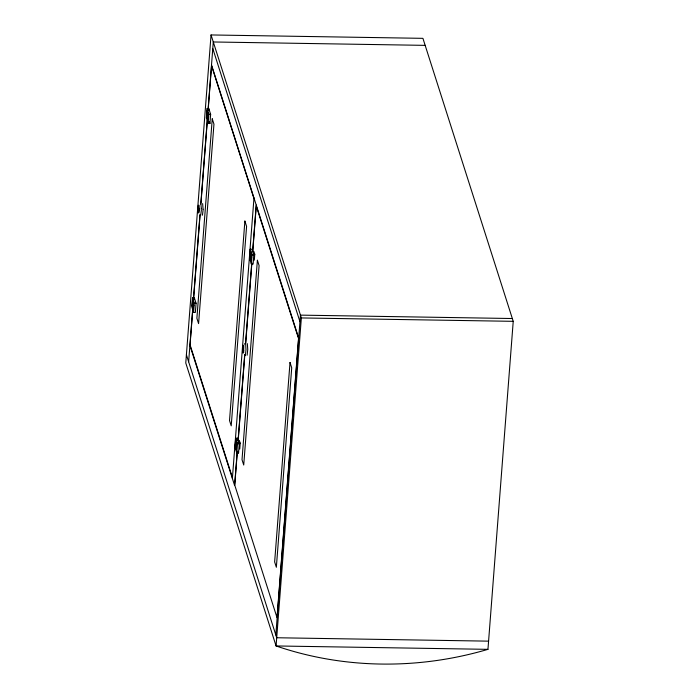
<?xml version="1.0" encoding="UTF-8"?>
<svg xmlns="http://www.w3.org/2000/svg" width="699" height="699" viewBox="0 0 699 699"><rect width="100%" height="100%" fill="white"/><g stroke="black" fill="none" stroke-linecap="round" stroke-linejoin="round"><path stroke-width="1.05" d="M199.285 208.765L199.058 205.27M203.077 209.123L202.631 203.592M203.077 209.246L203.068 209.648M199.285 209.053L199.276 209.499M199.267 209.586L198.944 212.907M203.051 210.329L202.448 215.213M201.277 210.425L201.312 208.407M201.242 211.133L200.674 215.222M211.046 34.95L185.768 362.964L276.079 645.955A330.094 300.614 -17.7 0 0 487.954 649.345L513.232 321.33L422.921 38.34L211.046 34.95L301.356 317.94L276.079 645.955L487.954 649.345M192.522 297.608L191.814 306.791L193.606 312.409L195.37 312.436L196.078 303.252L194.287 297.634L192.522 297.608L194.313 303.226L193.606 312.409M207.079 108.668L206.371 117.86L208.162 123.47L209.927 123.505L210.635 114.321L208.844 108.703L207.079 108.668L208.87 114.287L208.162 123.47M192.129 305.638L192.583 299.74L193.474 302.545L193.02 308.451L192.129 305.638L193.894 305.673M188.643 361.785L192.749 308.425M193.501 298.639L199.958 214.942M200.796 204.073L207.245 120.368M208.084 109.498L213.282 41.975L425.158 45.365M192.819 308.993L190.058 344.834L232.365 477.417M193.649 298.132L200.097 214.497M201.015 202.553L207.297 121.093M208.215 109.149L211.561 65.697L253.877 198.271M194.13 299.679L194.287 297.634M208.686 110.739L208.844 108.703M232.374 478.457L253.982 198M235.712 438.186L235.004 447.369L236.804 452.987L238.569 453.013L239.276 443.83L237.477 438.212L235.712 438.186L237.511 443.804L236.804 452.987M250.277 249.246L249.569 258.429L251.36 264.047L253.125 264.073L253.833 254.89L252.042 249.272L250.277 249.246L252.068 254.864L251.36 264.047M249.884 257.284L250.338 251.378L251.229 254.183L250.775 260.089L249.884 257.284L251.649 257.311M236.673 443.122L236.218 449.029L235.318 446.215L235.781 440.309L236.673 443.122L240.203 443.175L239.748 449.081M237.319 440.248L237.477 438.212M237.206 451.781L234.611 485.473L189.901 345.385M238.044 440.903L244.659 355.031M245.585 343.078L251.78 262.632M252.619 251.762L256.227 205.025M237.345 451.484L234.75 485.158L277.014 617.593L298.525 338.456L256.262 206.013L252.75 251.631M238.184 440.623L244.799 354.821M245.358 355.241L245.987 349.841L245.655 343.969L251.823 263.584M254.314 260.15L254.768 254.244L253.868 251.43L252.103 251.404M275.817 634.945L300.456 315.127L512.341 318.526M244.598 344.249L244.79 343.532M198.28 205.253L198.158 212.907M242.964 345.28L242.85 352.934M243.628 352.943L243.75 345.289M247.14 355.241L247.761 349.421L247.324 343.611M208.87 114.287L210.635 114.321M253.003 254.218L254.768 254.244M252.068 254.864L253.833 254.89M194.313 303.226L196.078 303.252M301.356 317.94L513.232 321.33M237.511 443.804L239.276 443.83M488.592 641.149L276.708 637.75L186.397 354.76M212.776 48.528L299.958 321.689M211.517 64.937L298.691 338.089M209.333 121.626L209.927 123.505M239.311 440.37L240.203 443.175M237.966 451.143L238.569 453.013M200.858 203.523L201.312 208.328M244.598 355.232L244.484 354.76M198.306 207.35L198.927 210.906L198.306 207.35M207.14 110.8L206.686 116.707L207.586 119.512L208.04 113.614L207.14 110.8M212.251 118.83L196.882 318.263L198.586 323.602L213.955 124.169L212.251 118.83M244.886 221.076L229.517 420.51L231.22 425.84L246.59 226.415L244.886 221.076M242.99 347.368L243.61 350.933L242.99 347.368M257.389 260.255L242.02 459.689L243.724 465.027L259.093 265.594L257.389 260.255M290.015 362.501L274.646 561.935L276.35 567.265L291.719 367.831L290.015 362.501"/></g></svg>
